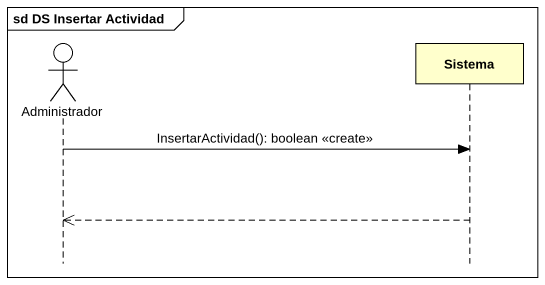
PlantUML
@startuml
mainframe sd DS Insertar Actividad
hide footbox
actor Administrador
participant Sistema

Administrador -> Sistema : InsertarActividad(): boolean <<create>>
Sistema -->> Administrador
@enduml
